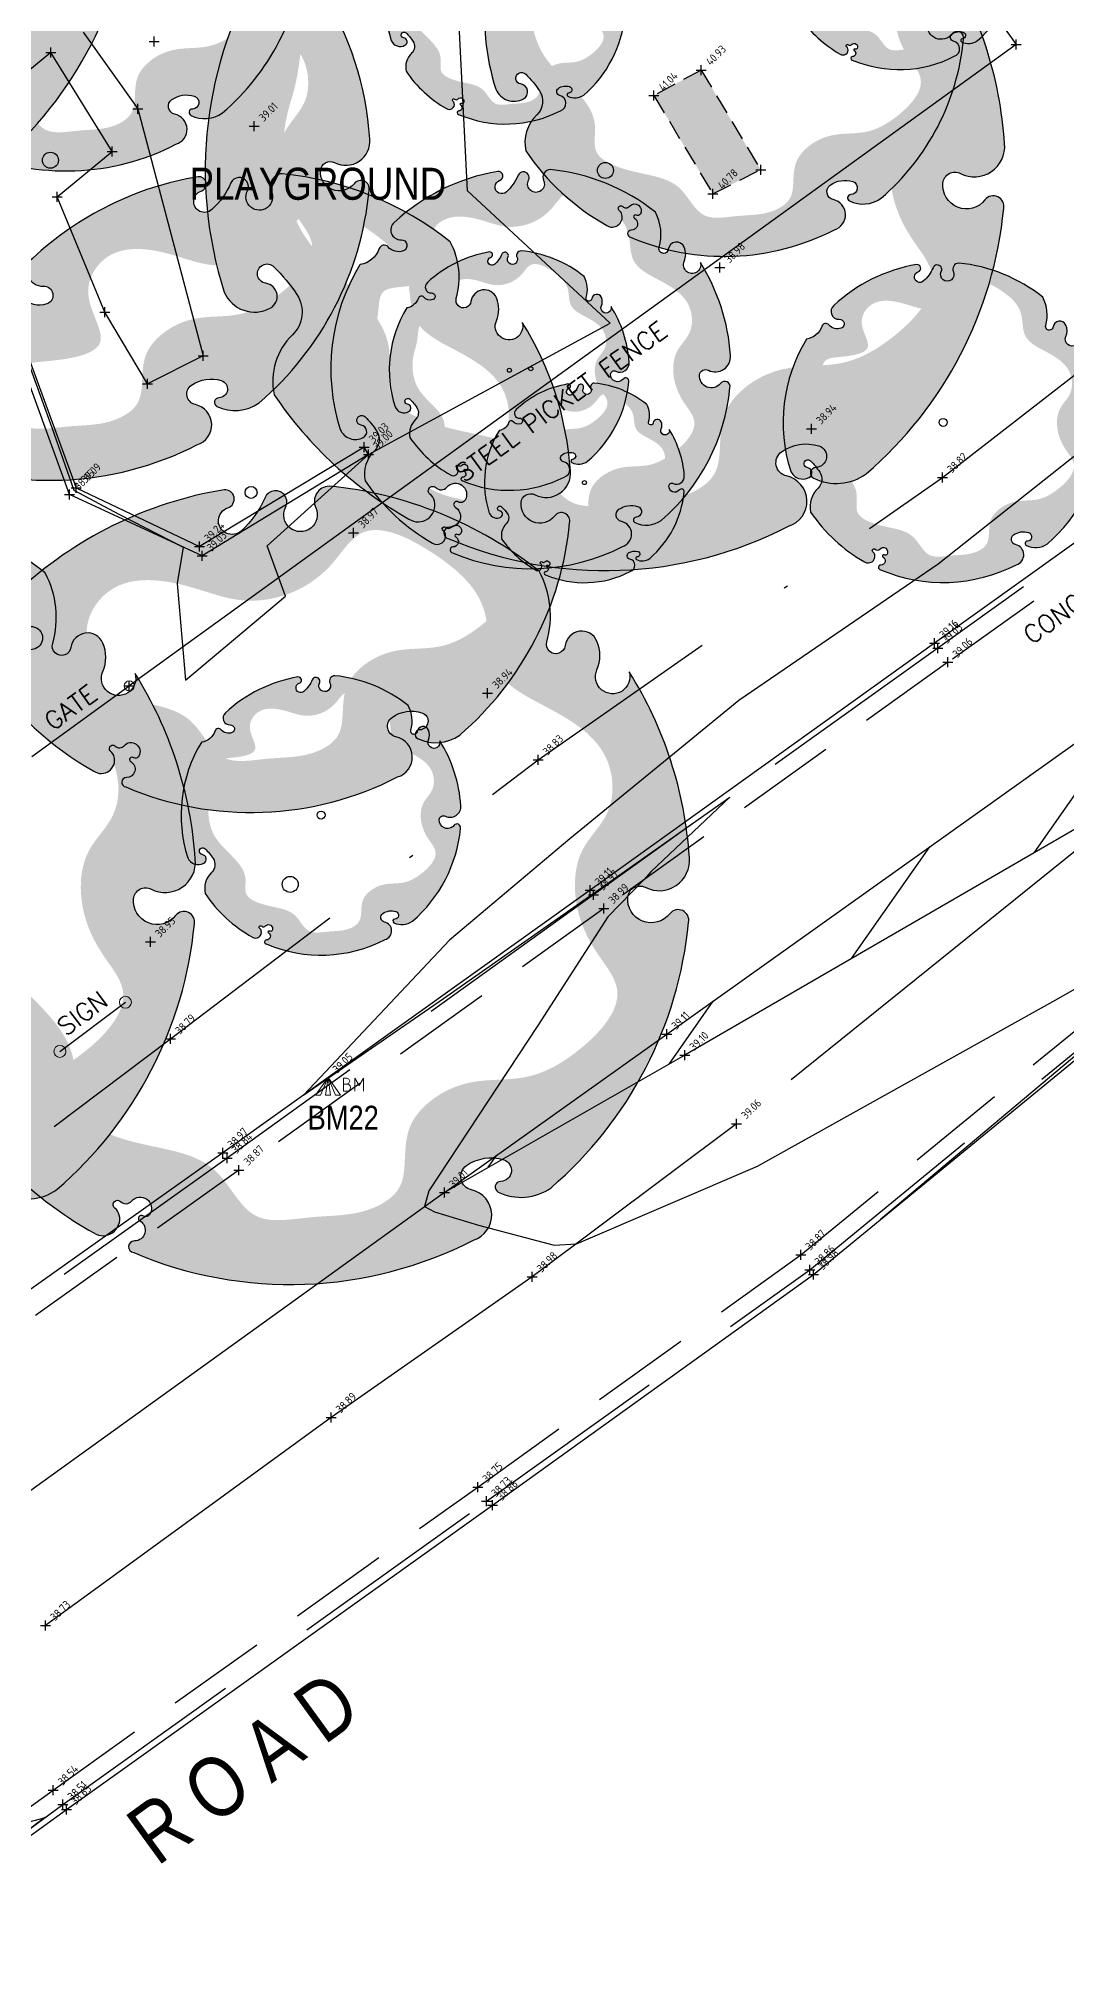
# Model space of a CAD drawing. Header units: metres. Extents: x 245957 to 247358, y 7418632 to 7419642.
# Drawn here: x 246828.87 to 246854.57, y 7418887.96 to 7418935.86 of the extents above; entities that cross this region are included whole.
import ezdxf
from ezdxf.enums import TextEntityAlignment as Align

# ---------------------------------------------------------------- set-up
doc = ezdxf.new("R2010")
doc.units = ezdxf.units.M
for name, pattern in [('DASHDOT', [10, 5, -2.5, 0, -2.5]), ('DASHED', [0.75, 0.5, -0.25]), ('HIDDEN', [0.375, 0.25, -0.125])]:
    doc.linetypes.add(name, pattern=pattern)
for name, color, linetype in [('-TEXT', 7, 'Continuous'), ('017_NAIL-L', 8, 'Continuous'), ('103_TOE_OF_BATTER', 37, 'DASHDOT'), ('103_TOE_OF_BATTER-L', 37, 'DASHDOT'), ('103_TOE_OF_BATTER-S', 37, 'DASHDOT'), ('104_EXISTING_SURFACE-L', 35, 'Continuous'), ('104_EXISTING_SURFACE-S', 35, 'Continuous'), ('201_SINGLE_TREE-H', 63, 'Continuous'), ('201_SINGLE_TREE-S', 96, 'Continuous'), ('408_BACK_OF_KERB', 10, 'Continuous'), ('408_BACK_OF_KERB-L', 10, 'Continuous'), ('408_BACK_OF_KERB-S', 10, 'Continuous'), ('415_LANE_LINE_DASHED', 53, 'DASHED'), ('415_LANE_LINE_DASHED-L', 53, 'DASHED'), ('415_LANE_LINE_DASHED-S', 53, 'DASHED'), ('418_LANE_LINE_SOLID', 53, 'Continuous'), ('418_LANE_LINE_SOLID-L', 53, 'Continuous'), ('418_LANE_LINE_SOLID-S', 53, 'Continuous'), ('503_SIGN', 89, 'Continuous'), ('604_VERANDAH', 253, 'DASHED'), ('604_VERANDAH-L', 253, 'DASHED'), ('604_VERANDAH-S', 253, 'DASHED'), ('610_STRUCTURE_UNCLAS', 236, 'Continuous'), ('610_STRUCTURE_UNCLAS-S', 236, 'Continuous'), ('622_RETAIN_WALL_WOOD', 45, 'STONEWALL'), ('622_RETAIN_WALL_WOOD-L', 45, 'STONEWALL'), ('622_RETAIN_WALL_WOOD-S', 45, 'STONEWALL'), ('903_FENCE', 24, 'FENCELINE'), ('903_FENCE-S', 24, 'Continuous'), ('904_GATE', 22, 'Continuous'), ('EX-BENCHMARK', 7, 'Continuous'), ('EX-BENCHMARK_(SLS)', 8, 'Continuous'), ('EX-BUILDING_LINE', 150, 'Continuous'), ('EX-GATE_(SLS)', 22, 'Continuous'), ('EX-TRAFFIC_SIGN_(SLS)', 89, 'Continuous'), ('Surface_Contours_Major', 4, 'Continuous'), ('Surface_Contours_Minor', 253, 'Continuous')]:
    doc.layers.add(name, color=color, linetype=linetype)
for name, color, linetype, true_color in [('406_LIP_OF_KERB', 7, 'HIDDEN', 0xff4100), ('406_LIP_OF_KERB-L', 7, 'HIDDEN', 0xff4100), ('406_LIP_OF_KERB-S', 7, 'HIDDEN', 0xff4100), ('407_INVERT_OF_KERB', 7, 'DASHED', 0xff4100), ('407_INVERT_OF_KERB-L', 7, 'DASHED', 0xff4100), ('407_INVERT_OF_KERB-S', 7, 'DASHED', 0xff4100)]:
    doc.layers.add(name, color=color, linetype=linetype, true_color=true_color)
doc.styles.add('BOLD', font='ARIALN.TTF')
doc.styles.add('ISO', font='iso.shx')
doc.styles.add('ISO2.5', font='isocp.shx', dxfattribs={"height": 2.5})
doc.styles.get("Standard").update_dxf_attribs({"font": 'SIMPLEX.shx'})
doc.linetypes.add('FENCELINE', pattern='A,0.5,-0.2,["/",Standard,S=0.1,R=0,X=0,Y=-0.05],-0.25', length=0.95)
doc.linetypes.add('STONEWALL', pattern='A,0,-0.0625,[131,AECCLAND,S=1,R=0,X=0,Y=0],-0.06303', length=0.12553)

# ---------------------------------------------------------------- blocks, each defined once
blk = doc.blocks.new('BM')
at = {"color": 0, "linetype": 'Continuous', "lineweight": 13}
for p, q in [((0, 0), (-0.31, -0.437)), ((-0.186, -0.437), (0, 0)), ((0, 0), (-0.062, -0.437)), ((0, 0), (0.186, -0.437)), ((0.31, -0.437), (0, 0)), ((0, 0), (0.062, -0.437)), ((-0.31, -0.437), (-0.186, -0.437)), ((-0.062, -0.437), (0.062, -0.437)), ((0.186, -0.437), (0.31, -0.437)), ((0.472, -0.017), (0.383, -0.017)), ((0.383, -0.017), (0.383, -0.339)), ((0.472, -0.161), (0.383, -0.161)), ((0.383, -0.161), (0.389, -0.161)), ((0.383, -0.339), (0.472, -0.339)), ((0.383, -0.339), (0.389, -0.339)), ((0.522, -0.039), (0.472, -0.017)), ((0.472, -0.161), (0.522, -0.139)), ((0.516, -0.172), (0.472, -0.161)), ((0.472, -0.339), (0.516, -0.327)), ((0.549, -0.206), (0.516, -0.172)), ((0.516, -0.327), (0.549, -0.294)), ((0.544, -0.089), (0.522, -0.039)), ((0.522, -0.139), (0.544, -0.089)), ((0.56, -0.25), (0.549, -0.206)), ((0.549, -0.294), (0.56, -0.25)), ((0.671, -0.339), (0.671, -0.017)), ((0.671, -0.017), (0.776, -0.194)), ((0.776, -0.194), (0.887, -0.017)), ((0.887, -0.017), (0.887, -0.339))]:
    blk.add_line(p, q, dxfattribs=at)
blk = doc.blocks.new('CROSS')
at = {"color": 0, "linetype": 'Continuous'}
for p, q in [((-0.5, 0), (0.5, 0)), ((0, -0.5), (0, 0.5))]:
    blk.add_line(p, q, dxfattribs=at)
blk = doc.blocks.new('201T')
at = {"layer": '201_SINGLE_TREE-S'}
blk.add_circle((0, 0), 0.5, dxfattribs=at)
blk = doc.blocks.new('201C')
at = {"layer": '201_SINGLE_TREE-H', "transparency": 33554534}
h = blk.add_hatch(color=256, dxfattribs=at)
h.paths.add_polyline_path([(-0.3717, -0.3344, 0.222926), (0.0196, -0.4996, 0.770799), (0.0439, -0.4417, -0.650302), (0.0511, -0.4116, -0.234737), (0.0964, -0.4247, -0.847312), (0.0816, -0.4475, 0.78443), (0.0732, -0.4583, 0.276934), (0.1352, -0.4813, 0.193599), (0.4309, -0.2536, 0.800435), (0.4144, -0.2337, -0.75216), (0.3757, -0.1925, -0.528914), (0.4006, -0.1909, 0.594112), (0.4663, -0.1804, 0.123805), (0.4962, 0.0616, -1.41759), (0.4607, 0.0811, 0.206906), (0.4758, 0.1133, 0.759729), (0.4374, 0.1252, -1.073307), (0.4187, 0.1392, 0.194379), (0.4474, 0.2231, 0.144612), (0.2544, 0.4304, 0.53339), (0.2277, 0.4128, -1.592592), (0.1939, 0.4293, 1.030038), (0.1758, 0.4513, -0.10361), (0.1314, 0.4262, -1.238487), (0.1282, 0.4593, 0.884725), (0.1336, 0.4818, 0.147549), (-0.1551, 0.4753, 0.71725), (-0.1579, 0.4291, -0.864032), (-0.1646, 0.4015, -0.310704), (-0.1946, 0.4266, 0.58143), (-0.2167, 0.4321, -0.281558), (-0.2766, 0.4162), (-0.2775, 0.4159, 0.217121), (-0.4959, 0.0634), (-0.4959, 0.0634, 0.440011), (-0.4522, 0.021, 0.723973), (-0.4442, 0.0516, -1.384648), (-0.4262, 0.0659, -0.051107), (-0.4149, 0.0223, -0.361502), (-0.441, -0.0208, 0.256822), (-0.4937, -0.0791, 0.116166), (-0.4065, -0.2911, 0.67803), (-0.3682, -0.2843, 0.170035), (-0.3696, -0.274, -1.054701), (-0.3596, -0.2696, 0.431903), (-0.3468, -0.2749, -0.910728), (-0.3329, -0.2993, -0.42046), (-0.3418, -0.2976, 1.007885), (-0.3479, -0.3018, -0.766634), (-0.3646, -0.3216, 0.938602), (-0.3717, -0.3344)])
edge = h.paths.add_edge_path(flags=16)
edge.add_spline(control_points=[(-0.3177, 0.2468), (-0.303, 0.2628), (-0.2856, 0.2893), (-0.256, 0.3411), (-0.1928, 0.3155), (-0.0921, 0.286), (-0.1162, 0.3941), (-0.0359, 0.4462), (0.0392, 0.3985), (0.1028, 0.3299), (0.1957, 0.3214), (0.2784, 0.3804), (0.3442, 0.2961), (0.3785, 0.2147), (0.3303, 0.1307), (0.3915, 0.0592), (0.4378, -0.0139), (0.4055, -0.0919), (0.3459, -0.1091), (0.3102, -0.1666), (0.3057, -0.2282), (0.3286, -0.3091), (0.2408, -0.3447), (0.1647, -0.3496), (0.103, -0.3142), (0.0463, -0.3153), (0.0047, -0.3356), (-0.0139, -0.3682), (-0.0327, -0.4069), (-0.0927, -0.4151), (-0.1463, -0.3868), (-0.23, -0.3665), (-0.2245, -0.2773), (-0.2864, -0.2294), (-0.3344, -0.1941), (-0.3737, -0.1409), (-0.3276, -0.0866), (-0.344, -0.0009), (-0.3866, 0.0828), (-0.3665, 0.1796), (-0.3359, 0.2271), (-0.3177, 0.2468)], knot_values=[0, 0, 0, 0, 0.064972, 0.101243, 0.15652, 0.245586, 0.324463, 0.387907, 0.486094, 0.554514, 0.671826, 0.728629, 0.823661, 0.919885, 0.989953, 1.075257, 1.171704, 1.23593, 1.293575, 1.346478, 1.426142, 1.479146, 1.570817, 1.644481, 1.712561, 1.774901, 1.807, 1.846291, 1.885582, 1.928182, 2.007036, 2.074591, 2.151638, 2.226455, 2.293426, 2.340744, 2.397548, 2.47317, 2.587294, 2.673595, 2.754259, 2.754259, 2.754259, 2.754259], degree=3, periodic=0)
at = {"layer": '201_SINGLE_TREE-S'}
blk.add_lwpolyline([(-0.3717, -0.3344, 0.222926), (0.0196, -0.4996, 0.770799), (0.0439, -0.4417, -0.650302), (0.0511, -0.4116, -0.234737), (0.0964, -0.4247, -0.847312), (0.0816, -0.4475, 0.78443), (0.0732, -0.4583, 0.276934), (0.1352, -0.4813, 0.193599), (0.4309, -0.2536, 0.800435), (0.4144, -0.2337, -0.75216), (0.3757, -0.1925, -0.528914), (0.4006, -0.1909, 0.594112), (0.4663, -0.1804, 0.123805), (0.4962, 0.0616, -1.41759), (0.4607, 0.0811, 0.206906), (0.4758, 0.1133, 0.759729), (0.4374, 0.1252, -1.073307), (0.4187, 0.1392, 0.194379), (0.4474, 0.2231, 0.144612), (0.2544, 0.4304, 0.53339), (0.2277, 0.4128, -1.592592), (0.1939, 0.4293, 1.030038), (0.1758, 0.4513, -0.10361), (0.1314, 0.4262, -1.238487), (0.1282, 0.4593, 0.884725), (0.1336, 0.4818, 0.147549), (-0.1551, 0.4753, 0.71725), (-0.1579, 0.4291, -0.864032), (-0.1646, 0.4015, -0.310704), (-0.1946, 0.4266, 0.58143), (-0.2167, 0.4321, -0.281558), (-0.2766, 0.4162), (-0.2775, 0.4159, 0.217121), (-0.4959, 0.0634), (-0.4959, 0.0634, 0.440011), (-0.4522, 0.021, 0.723973), (-0.4442, 0.0516, -1.384648), (-0.4262, 0.0659, -0.051107), (-0.4149, 0.0223, -0.361502), (-0.441, -0.0208, 0.256822), (-0.4937, -0.0791, 0.116166), (-0.4065, -0.2911, 0.67803), (-0.3682, -0.2843, 0.170035), (-0.3696, -0.274, -1.054701), (-0.3596, -0.2696, 0.431903), (-0.3468, -0.2749, -0.910728), (-0.3329, -0.2993, -0.42046), (-0.3418, -0.2976, 1.007885), (-0.3479, -0.3018, -0.766634), (-0.3646, -0.3216, 0.938602), (-0.3717, -0.3344)], format="xyb", dxfattribs=at)
blk = doc.blocks.new('GATE')
at = {"color": 0, "linetype": 'Continuous', "lineweight": 13}
blk.add_circle((0, 0), 0.125, dxfattribs=at)
blk = doc.blocks.new('SPD')
at = {"color": 0, "linetype": 'Continuous', "lineweight": 13}
blk.add_circle((0, 0), 0.15, dxfattribs=at)
blk = doc.blocks.new('CK')
at = {"layer": '-TEXT'}
blk.add_text('CONCRETE  K.  &  CH.', height=0.45, dxfattribs=at).set_placement((-0.032, -0.236), align=Align.CENTER)

msp = doc.modelspace()

# ---------------------------------------------------------------- hatches: boundary and pattern name
at = {"layer": '418_LANE_LINE_SOLID'}
h = msp.add_hatch(dxfattribs=at)
h.set_pattern_fill('ANSI31', color=256, scale=0.7, angle=10, style=0)
h.paths.add_polyline_path([(246855.443, 7418918.708), (246844.58, 7418910.97), (246839.021, 7418907.016), (246845.032, 7418910.446), (246856.628, 7418917.16), (246862.763, 7418922.221), (246870.698, 7418928.85), (246877.332, 7418934.392), (246870.398, 7418929.438), (246861.927, 7418923.387)])
at = {"layer": 'EX-BUILDING_LINE'}
h = msp.add_hatch(color=9, dxfattribs=at)
h.dxf.hatch_style = 1
h.paths.add_polyline_path([(246845.438, 7418935.064), (246846.926, 7418932.572), (246845.732, 7418931.971), (246844.256, 7418934.425)])

# ---------------------------------------------------------------- linework, layer by layer
at = {"layer": '103_TOE_OF_BATTER'}
msp.add_lwpolyline([(246821.197, 7418902.594), (246832.174, 7418910.85), (246841.366, 7418917.826), (246851.468, 7418924.88), (246858.333, 7418930.216)], dxfattribs=at)
at = {"layer": '406_LIP_OF_KERB', "ltscale": 10}
for p, q in [((246859.859, 7418926.143), (246851.606, 7418920.262)), ((246851.606, 7418920.262), (246843.002, 7418914.109)), ((246843.002, 7418914.109), (246833.886, 7418907.571)), ((246847.928, 7418905.457), (246857.022, 7418912.879)), ((246833.886, 7418907.571), (246823.509, 7418900.151)), ((246839.855, 7418899.649), (246847.928, 7418905.457)), ((246829.242, 7418892.08), (246839.855, 7418899.649)), ((246822.35, 7418887.034), (246829.242, 7418892.08))]:
    msp.add_line(p, q, dxfattribs=at)
at = {"layer": '407_INVERT_OF_KERB', "ltscale": 10}
for p, q in [((246859.592, 7418926.517), (246851.352, 7418920.619)), ((246851.352, 7418920.619), (246842.75, 7418914.452)), ((246842.75, 7418914.452), (246833.589, 7418907.873)), ((246848.156, 7418905.079), (246857.296, 7418912.592)), ((246833.589, 7418907.873), (246823.266, 7418900.5)), ((246840.073, 7418899.295), (246848.156, 7418905.079)), ((246829.489, 7418891.715), (246840.073, 7418899.295)), ((246822.578, 7418886.719), (246829.489, 7418891.715))]:
    msp.add_line(p, q, dxfattribs=at)
at = {"layer": '408_BACK_OF_KERB'}
for p, q in [((246859.502, 7418926.642), (246851.272, 7418920.744)), ((246851.272, 7418920.744), (246842.668, 7418914.567)), ((246842.668, 7418914.567), (246833.484, 7418908.007)), ((246848.248, 7418904.964), (246857.399, 7418912.47)), ((246833.484, 7418908.007), (246823.104, 7418900.643)), ((246840.225, 7418899.201), (246848.248, 7418904.964)), ((246829.573, 7418891.591), (246840.225, 7418899.201)), ((246822.669, 7418886.597), (246829.573, 7418891.591))]:
    msp.add_line(p, q, dxfattribs=at)
at = {"layer": '415_LANE_LINE_DASHED', "ltscale": 20}
for p, q in [((246855.477, 7418916.104), (246846.324, 7418908.731)), ((246846.324, 7418908.731), (246841.213, 7418904.903)), ((246841.213, 7418904.903), (246836.191, 7418901.388)), ((246836.191, 7418901.388), (246829.053, 7418896.195))]:
    msp.add_line(p, q, dxfattribs=at)
at = {"layer": '418_LANE_LINE_SOLID'}
for p, q in [((246844.58, 7418910.97), (246855.443, 7418918.708)), ((246856.628, 7418917.16), (246845.032, 7418910.446)), ((246839.021, 7418907.016), (246844.58, 7418910.97)), ((246845.032, 7418910.446), (246839.021, 7418907.016)), ((246839.021, 7418907.016), (246825.626, 7418897.36))]:
    msp.add_line(p, q, dxfattribs=at)
at = {"layer": '503_SIGN'}
msp.add_line((246829.411, 7418910.539), (246831.047, 7418911.765), dxfattribs=at)
at = {"layer": '604_VERANDAH'}
for p, q in [((246845.438, 7418935.064), (246844.256, 7418934.425)), ((246845.438, 7418935.064), (246846.926, 7418932.572)), ((246844.256, 7418934.425), (246845.732, 7418931.971)), ((246845.732, 7418931.971), (246846.926, 7418932.572))]:
    msp.add_line(p, q, dxfattribs=at)
at = {"layer": '610_STRUCTURE_UNCLAS'}
for p, q in [((246829.993, 7418936.009), (246831.363, 7418934.095)), ((246829.184, 7418935.499), (246828.422, 7418934.872)), ((246830.716, 7418933.03), (246829.184, 7418935.499)), ((246831.363, 7418934.095), (246832.991, 7418927.919)), ((246829.341, 7418931.891), (246830.716, 7418933.03)), ((246830.532, 7418929.01), (246829.341, 7418931.891)), ((246831.603, 7418927.224), (246830.532, 7418929.01)), ((246832.991, 7418927.919), (246831.603, 7418927.224))]:
    msp.add_line(p, q, dxfattribs=at)
at = {"layer": '622_RETAIN_WALL_WOOD'}
for p, q in [((246829.653, 7418924.453), (246827.532, 7418930.28)), ((246827.716, 7418930.364), (246829.82, 7418924.625)), ((246837.017, 7418925.635), (246832.902, 7418923.159)), ((246837.122, 7418925.457), (246837.017, 7418925.635)), ((246837.122, 7418925.457), (246832.967, 7418922.922)), ((246829.82, 7418924.625), (246832.902, 7418923.159)), ((246832.967, 7418922.922), (246829.653, 7418924.453))]:
    msp.add_line(p, q, dxfattribs=at)
at = {"layer": '903_FENCE', "ltscale": 20}
for p, q in [((246839.88, 7418954.567), (246853.31, 7418935.704)), ((246853.31, 7418935.704), (246831.145, 7418919.673))]:
    msp.add_line(p, q, dxfattribs=at)
at = {"layer": '904_GATE'}
msp.add_line((246828.711, 7418917.907), (246831.145, 7418919.673), dxfattribs=at)
at = {"layer": 'Surface_Contours_Major', "elevation": 39}
msp.add_lwpolyline([(246825.449, 7418936.665), (246827.68, 7418930.348), (246829.211, 7418926.13), (246829.759, 7418924.563), (246830.904, 7418923.955), (246832.495, 7418923.14), (246832.342, 7418922.236), (246832.55, 7418919.815), (246835.053, 7418921.918), (246834.594, 7418923.172), (246837.121, 7418925.457), (246843.161, 7418928.739), (246839.595, 7418932.045), (246839.357, 7418936.863), (246840.918, 7418938.274), (246832.735, 7418939.457), (246829.503, 7418939.176), (246828.143, 7418939.252), (246826.013, 7418938.048), (246825.158, 7418937.503)], close=True, dxfattribs=at)
for points in [[(246855.095, 7418925.676), (246851.365, 7418922.717), (246846.381, 7418919.304), (246842.156, 7418915.849), (246839.148, 7418913.321), (246835.505, 7418909.452), (246838.995, 7418911.86), (246842.732, 7418914.477), (246846.155, 7418916.893), (246844.188, 7418915.035), (246844.007, 7418914.83), (246843.105, 7418913.904), (246841.36, 7418911.185), (246838.634, 7418907.058), (246838.527, 7418906.661), (246838.774, 7418906.526), (246839.875, 7418906.192), (246841.761, 7418905.699), (246842.319, 7418905.732), (246846.843, 7418907.67), (246854.304, 7418911.826), (246856.835, 7418913.268)], [(246857.326, 7418912.557), (246849.922, 7418906.339)]]:
    msp.add_lwpolyline(points, dxfattribs=at)
at = {"layer": 'Surface_Contours_Minor', "elevation": 38.5}
msp.add_lwpolyline([(246827.891, 7418891.092), (246828.958, 7418891.367), (246829.037, 7418891.389), (246826.329, 7418889.332)], dxfattribs=at)

# ---------------------------------------------------------------- block references
at = {"layer": '-TEXT', "rotation": 35.47310496553427}
msp.add_blockref('CK', (246856.468, 7418922.956), dxfattribs=at)
at = {"layer": '103_TOE_OF_BATTER-S', "xscale": 0.25, "yscale": 0.25, "zscale": 0.25}
for p in [(246851.468, 7418924.88), (246841.366, 7418917.826), (246832.174, 7418910.85)]:
    msp.add_blockref('CROSS', p, dxfattribs=at)
at = {"layer": '104_EXISTING_SURFACE-S', "xscale": 0.25, "yscale": 0.25, "zscale": 0.25}
for p in [(246831.766, 7418935.78), (246834.265, 7418933.665), (246845.908, 7418930.127), (246848.194, 7418926.097), (246836.748, 7418923.501), (246840.098, 7418919.489), (246831.673, 7418913.274)]:
    msp.add_blockref('CROSS', p, dxfattribs=at)
at = {"layer": '201_SINGLE_TREE-S', "rotation": 25}
for name, p, xscale, yscale, zscale in [('201C', (246821.314, 7418940.297), 20, 20, 20), ('201C', (246829.566, 7418938.542), 12, 12, 12), ('201C', (246843.044, 7418932.554), 20, 20, 20), ('201C', (246846.022, 7418936.407), 12, 12, 12), ('201C', (246829.175, 7418932.81), 16, 16, 16), ('201C', (246839.989, 7418938.602), 5, 5, 5), ('201C', (246850.387, 7418938.074), 6, 6, 6), ('201C', (246840.548, 7418936.714), 6, 6, 6), ('201C', (246834.188, 7418924.509), 16, 16, 16), ('201C', (246841.181, 7418927.6), 10, 10, 10), ('201T', (246829.175, 7418932.81), 0.4, 0.4, 0.4), ('201T', (246843.044, 7418932.554), 0.4, 0.4, 0.4), ('201C', (246840.644, 7418927.56), 6, 6, 6), ('201C', (246851.485, 7418926.258), 8, 8, 8), ('201C', (246822.818, 7418914.669), 20, 20, 20), ('201C', (246835.167, 7418914.713), 20, 20, 20), ('201C', (246842.522, 7418924.752), 5, 5, 5), ('201T', (246840.644, 7418927.56), 0.1, 0.1, 0.1), ('201T', (246841.181, 7418927.6), 0.1, 0.1, 0.1), ('201T', (246851.485, 7418926.258), 0.2, 0.2, 0.2), ('201T', (246834.188, 7418924.509), 0.3, 0.3, 0.3), ('201T', (246842.522, 7418924.752), 0.1, 0.1, 0.1), ('201C', (246835.939, 7418916.444), 7, 7, 7), ('201T', (246835.939, 7418916.444), 0.2, 0.2, 0.2), ('201T', (246835.167, 7418914.713), 0.4, 0.4, 0.4)]:
    msp.add_blockref(name, p, dxfattribs=dict(at, xscale=xscale, yscale=yscale, zscale=zscale))
at = {"layer": '406_LIP_OF_KERB-S', "xscale": 0.25, "yscale": 0.25, "zscale": 0.25}
for p in [(246851.606, 7418920.262), (246843.002, 7418914.109), (246833.886, 7418907.571), (246847.928, 7418905.457), (246839.855, 7418899.649), (246829.242, 7418892.08)]:
    msp.add_blockref('CROSS', p, dxfattribs=at)
at = {"layer": '407_INVERT_OF_KERB-S', "xscale": 0.25, "yscale": 0.25, "zscale": 0.25}
for p in [(246851.352, 7418920.619), (246842.75, 7418914.452), (246833.589, 7418907.873), (246848.156, 7418905.079), (246840.073, 7418899.295), (246829.489, 7418891.715)]:
    msp.add_blockref('CROSS', p, dxfattribs=at)
at = {"layer": '408_BACK_OF_KERB-S', "xscale": 0.25, "yscale": 0.25, "zscale": 0.25}
for p in [(246851.272, 7418920.744), (246842.668, 7418914.567), (246833.484, 7418908.007), (246848.248, 7418904.964), (246840.225, 7418899.201), (246829.573, 7418891.591)]:
    msp.add_blockref('CROSS', p, dxfattribs=at)
at = {"layer": '415_LANE_LINE_DASHED-S', "xscale": 0.25, "yscale": 0.25, "zscale": 0.25}
for p in [(246846.324, 7418908.731), (246841.213, 7418904.903), (246836.191, 7418901.388), (246829.053, 7418896.195)]:
    msp.add_blockref('CROSS', p, dxfattribs=at)
at = {"layer": '418_LANE_LINE_SOLID-S', "xscale": 0.25, "yscale": 0.25, "zscale": 0.25}
for p in [(246844.58, 7418910.97), (246845.032, 7418910.446), (246839.021, 7418907.016)]:
    msp.add_blockref('CROSS', p, dxfattribs=at)
at = {"layer": '604_VERANDAH-S', "xscale": 0.25, "yscale": 0.25, "zscale": 0.25}
for p in [(246845.438, 7418935.064), (246844.256, 7418934.425), (246846.926, 7418932.572), (246845.732, 7418931.971)]:
    msp.add_blockref('CROSS', p, dxfattribs=at)
at = {"layer": '610_STRUCTURE_UNCLAS-S', "xscale": 0.25, "yscale": 0.25, "zscale": 0.25}
for p in [(246829.184, 7418935.499), (246831.363, 7418934.095), (246830.716, 7418933.03), (246829.341, 7418931.891), (246830.532, 7418929.01), (246832.991, 7418927.919), (246831.603, 7418927.224)]:
    msp.add_blockref('CROSS', p, dxfattribs=at)
at = {"layer": '622_RETAIN_WALL_WOOD-S', "xscale": 0.25, "yscale": 0.25, "zscale": 0.25}
for p in [(246837.017, 7418925.635), (246837.122, 7418925.457), (246829.653, 7418924.453), (246829.82, 7418924.625), (246832.902, 7418923.159), (246832.967, 7418922.922)]:
    msp.add_blockref('CROSS', p, dxfattribs=at)
at = {"layer": '903_FENCE-S', "xscale": 0.25, "yscale": 0.25, "zscale": 0.25}
for p in [(246853.31, 7418935.704), (246831.145, 7418919.673)]:
    msp.add_blockref('CROSS', p, dxfattribs=at)
at = {"layer": 'EX-BENCHMARK_(SLS)'}
msp.add_blockref('BM', (246836.113, 7418909.883), dxfattribs=at)
at = {"layer": 'EX-GATE_(SLS)', "lineweight": 30}
msp.add_blockref('GATE', (246831.145, 7418919.673), dxfattribs=at)
at = {"layer": 'EX-TRAFFIC_SIGN_(SLS)', "lineweight": 30}
for p in [(246831.047, 7418911.765), (246829.411, 7418910.539)]:
    msp.add_blockref('SPD', p, dxfattribs=at)

# ---------------------------------------------------------------- texts
at = {"layer": '-TEXT', "style": 'BOLD'}
msp.add_text('PLAYGROUND', height=0.8, dxfattribs=at).set_placement((246835.86, 7418931.822), align=Align.CENTER)
at = {"layer": '-TEXT'}
for s, rotation, p in [('STEEL PICKET FENCE', 35.8768, (246842.072, 7418926.597)), ('GATE', 35.9519, (246829.81, 7418918.952)), ('SIGN', 36.8398, (246830.109, 7418911.312))]:
    msp.add_text(s, height=0.45, rotation=rotation, dxfattribs=at).set_placement(p, align=Align.CENTER)
at = {"layer": '-TEXT', "style": 'BOLD'}
msp.add_text('D A R A M B A L               R O A D', height=1.5, rotation=36, dxfattribs=at).set_placement((246826.354, 7418886.171), align=Align.CENTER)
at = {"layer": '017_NAIL-L', "style": 'ISO2.5'}
msp.add_text('39.05', height=0.2, rotation=45, dxfattribs=at).set_placement((246836.28, 7418910.051), align=Align.MIDDLE_LEFT)
at = {"layer": '103_TOE_OF_BATTER-L', "style": 'ISO2.5'}
for s, p in [('38.82', (246851.635, 7418925.048)), ('38.83', (246841.533, 7418917.993)), ('38.79', (246832.342, 7418911.018))]:
    msp.add_text(s, height=0.2, rotation=45, dxfattribs=at).set_placement(p, align=Align.MIDDLE_LEFT)
at = {"layer": '104_EXISTING_SURFACE-L', "style": 'ISO2.5'}
for s, p in [('39.01', (246834.433, 7418933.832)), ('38.98', (246846.075, 7418930.294)), ('38.94', (246848.361, 7418926.264)), ('38.97', (246836.916, 7418923.668)), ('38.94', (246840.265, 7418919.656)), ('38.95', (246831.841, 7418913.442))]:
    msp.add_text(s, height=0.2, rotation=45, dxfattribs=at).set_placement(p, align=Align.MIDDLE_LEFT)
at = {"layer": '406_LIP_OF_KERB-L', "style": 'ISO2.5'}
for s, p in [('39.06', (246851.773, 7418920.429)), ('38.99', (246843.169, 7418914.277)), ('38.87', (246834.053, 7418907.739)), ('38.87', (246848.095, 7418905.624)), ('38.75', (246840.023, 7418899.817)), ('38.54', (246829.409, 7418892.248))]:
    msp.add_text(s, height=0.2, rotation=45, dxfattribs=at).set_placement(p, align=Align.MIDDLE_LEFT)
at = {"layer": '407_INVERT_OF_KERB-L', "style": 'ISO2.5'}
for s, p in [('39.05', (246851.519, 7418920.786)), ('38.97', (246842.917, 7418914.619)), ('38.84', (246833.756, 7418908.04)), ('38.86', (246848.324, 7418905.246)), ('38.73', (246840.241, 7418899.462)), ('38.51', (246829.656, 7418891.882))]:
    msp.add_text(s, height=0.2, rotation=45, dxfattribs=at).set_placement(p, align=Align.MIDDLE_LEFT)
at = {"layer": '408_BACK_OF_KERB-L', "style": 'ISO2.5'}
for s, p in [('39.16', (246851.44, 7418920.911)), ('39.11', (246842.835, 7418914.735)), ('38.97', (246833.652, 7418908.175)), ('38.98', (246848.415, 7418905.132)), ('38.86', (246840.393, 7418899.368)), ('38.65', (246829.741, 7418891.758))]:
    msp.add_text(s, height=0.2, rotation=45, dxfattribs=at).set_placement(p, align=Align.MIDDLE_LEFT)
at = {"layer": '415_LANE_LINE_DASHED-L', "style": 'ISO2.5'}
for s, p in [('39.06', (246846.491, 7418908.898)), ('38.98', (246841.381, 7418905.07)), ('38.89', (246836.359, 7418901.555)), ('38.73', (246829.221, 7418896.362))]:
    msp.add_text(s, height=0.2, rotation=45, dxfattribs=at).set_placement(p, align=Align.MIDDLE_LEFT)
at = {"layer": '418_LANE_LINE_SOLID-L', "style": 'ISO2.5'}
for s, p in [('39.11', (246844.747, 7418911.137)), ('39.10', (246845.199, 7418910.613)), ('39.01', (246839.188, 7418907.183))]:
    msp.add_text(s, height=0.2, rotation=45, dxfattribs=at).set_placement(p, align=Align.MIDDLE_LEFT)
at = {"layer": '604_VERANDAH-L', "style": 'ISO'}
for s, p in [('40.93', (246845.606, 7418935.231)), ('41.04', (246844.424, 7418934.592)), ('40.78', (246845.9, 7418932.138))]:
    msp.add_text(s, height=0.2, rotation=45, dxfattribs=at).set_placement(p, align=Align.MIDDLE_LEFT)
at = {"layer": '622_RETAIN_WALL_WOOD-L', "style": 'ISO2.5'}
for s, p in [('39.03', (246837.184, 7418925.802)), ('39.00', (246837.289, 7418925.624)), ('38.85', (246829.821, 7418924.62)), ('39.09', (246829.988, 7418924.793)), ('39.24', (246833.07, 7418923.326)), ('39.03', (246833.134, 7418923.089))]:
    msp.add_text(s, height=0.2, rotation=45, dxfattribs=at).set_placement(p, align=Align.MIDDLE_LEFT)
at = {"layer": 'EX-BENCHMARK', "color": 2, "style": 'BOLD'}
msp.add_text('BM22', height=0.595, dxfattribs=at).set_placement((246836.492, 7418908.887), align=Align.MIDDLE)

doc.saveas('drawing.dxf')
